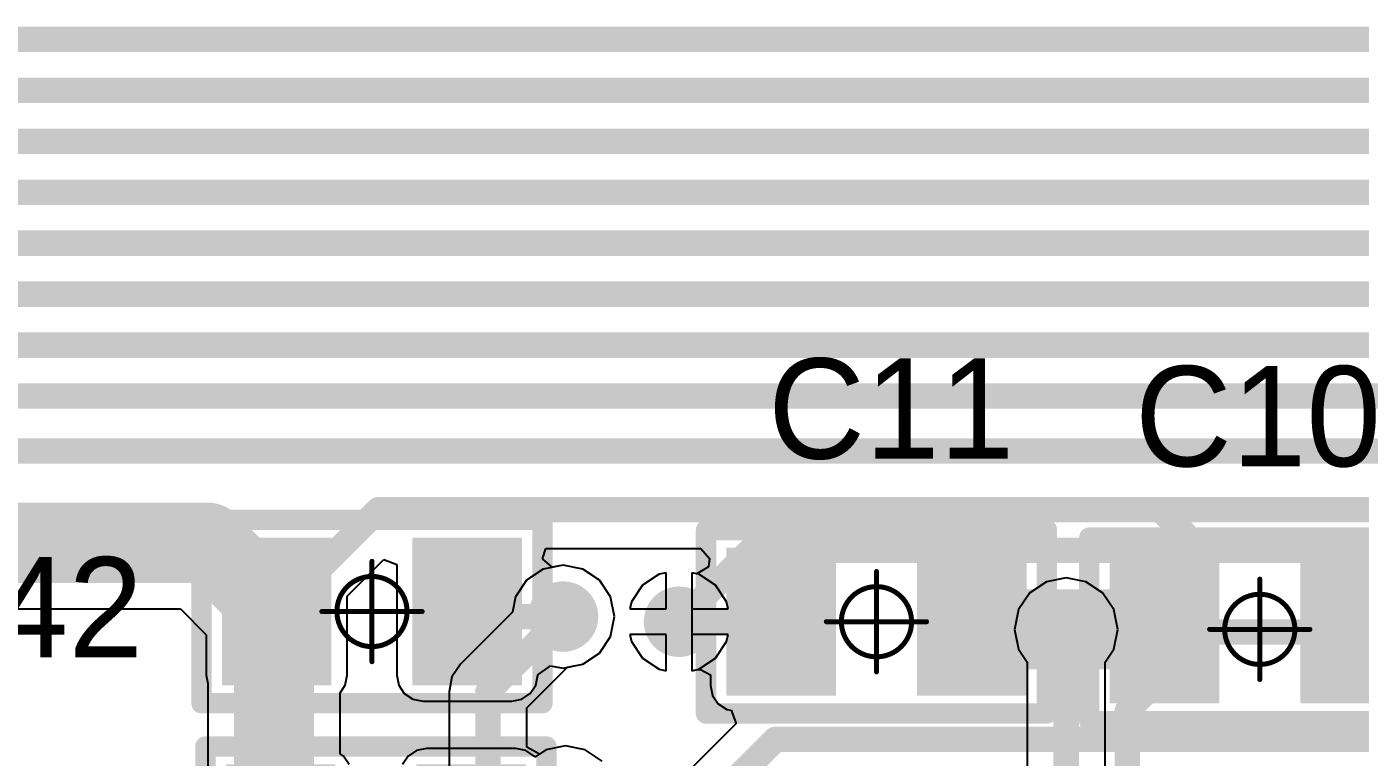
# Model space of a CAD drawing. Header units: millimetres. Extents: x 0.99 to 9.85, y 0.8 to 4.18.
# Drawn here: x 4.26 to 4.783, y 2.01 to 2.297 of the extents above; entities that cross this region are included whole.
import ezdxf

# ---------------------------------------------------------------- set-up
doc = ezdxf.new("R2010")
doc.units = ezdxf.units.MM
doc.header["$MEASUREMENT"] = 0
for name, color, linetype in [('BottomLayer', 5, 'Continuous'), ('BottomSolder', 6, 'Continuous'), ('Mechanical15', 56, 'Continuous'), ('MultiLayer', 9, 'Continuous'), ('TopLayer', 1, 'Continuous'), ('TopOverlay', 2, 'Continuous'), ('TopPaste', 8, 'Continuous'), ('TopSolder', 216, 'Continuous'), ('ViaHoleLayer', 16, 'Continuous')]:
    doc.layers.add(name, color=color, linetype=linetype)

# ---------------------------------------------------------------- blocks, each defined once
blk = doc.blocks.new('R_0805_L_9')
at = {"layer": 'Mechanical15', "const_width": 0.00197}
for points in [[(0, -0.01969), (0, 0.01969)], [(-0.01969, 0), (0.01969, 0)]]:
    blk.add_lwpolyline(points, dxfattribs=at)
at = {"layer": 'Mechanical15'}
for points, const_width in [([(-0.00049, 0.01969, 1), (0.00049, 0.01969, 1)], 0.000984), ([(0.01378, 0, 1), (-0.01378, 0, 1)], 0.00197), ([(-0.02018, 0, 1), (-0.01919, 0, 1)], 0.000984), ([(-0.01427, 0, 1), (-0.01329, 0, 1)], 0.000984), ([(0.01329, 0, 1), (0.01427, 0, 1)], 0.000984), ([(0.01919, 0, 1), (0.02018, 0, 1)], 0.000984), ([(-0.00049, -0.01969, 1), (0.00049, -0.01969, 1)], 0.000984)]:
    blk.add_lwpolyline(points, format="xyb", close=True, dxfattribs=dict(at, const_width=const_width))
at = {"layer": 'TopLayer'}
for points in [[(-0.0199, -0.025), (-0.0199, 0.025), (-0.0549, -0.025), (-0.0549, 0.025)], [(0.0549, -0.025), (0.0549, 0.025), (0.0199, -0.025), (0.0199, 0.025)]]:
    blk.add_solid(points, dxfattribs=at)
at = {"layer": 'TopOverlay', "const_width": 0.008}
for points in [[(-0.06693, 0.036), (0.06693, 0.036)], [(-0.06693, -0.036), (-0.06693, 0.036)], [(0.06693, -0.036), (0.06693, 0.036)], [(-0.06693, -0.036), (0.06693, -0.036)]]:
    blk.add_lwpolyline(points, dxfattribs=at)
at = {"layer": 'TopOverlay', "const_width": 0.004}
for points in [[(-0.06893, 0.036, 1), (-0.06493, 0.036, 1)], [(-0.06893, 0.036, 1), (-0.06493, 0.036, 1)], [(0.06493, 0.036, 1), (0.06893, 0.036, 1)], [(0.06493, 0.036, 1), (0.06893, 0.036, 1)], [(-0.06893, -0.036, 1), (-0.06493, -0.036, 1)], [(-0.06893, -0.036, 1), (-0.06493, -0.036, 1)], [(0.06493, -0.036, 1), (0.06893, -0.036, 1)], [(0.06493, -0.036, 1), (0.06893, -0.036, 1)]]:
    blk.add_lwpolyline(points, format="xyb", close=True, dxfattribs=at)
at = {"layer": 'TopPaste'}
for points in [[(-0.0199, -0.025), (-0.0199, 0.025), (-0.0549, -0.025), (-0.0549, 0.025)], [(0.0549, -0.025), (0.0549, 0.025), (0.0199, -0.025), (0.0199, 0.025)]]:
    blk.add_solid(points, dxfattribs=at)
at = {"layer": 'TopSolder'}
for points in [[(-0.0159, -0.029), (-0.0159, 0.029), (-0.0589, -0.029), (-0.0589, 0.029)], [(0.0589, -0.029), (0.0589, 0.029), (0.0159, -0.029), (0.0159, 0.029)]]:
    blk.add_solid(points, dxfattribs=at)
blk = doc.blocks.new('R_0805_L_10')
at = {"layer": 'Mechanical15', "const_width": 0.00197}
for points in [[(0, 0.01969), (0, -0.01969)], [(0.01969, 0), (-0.01969, 0)]]:
    blk.add_lwpolyline(points, dxfattribs=at)
at = {"layer": 'Mechanical15'}
for points, const_width in [([(-0.00049, 0.01969, 1), (0.00049, 0.01969, 1)], 0.000984), ([(0.01378, 0, 1), (-0.01378, 0, 1)], 0.00197), ([(-0.02018, 0, 1), (-0.01919, 0, 1)], 0.000984), ([(-0.01427, 0, 1), (-0.01329, 0, 1)], 0.000984), ([(0.01329, 0, 1), (0.01427, 0, 1)], 0.000984), ([(0.01919, 0, 1), (0.02018, 0, 1)], 0.000984), ([(-0.00049, -0.01969, 1), (0.00049, -0.01969, 1)], 0.000984)]:
    blk.add_lwpolyline(points, format="xyb", close=True, dxfattribs=dict(at, const_width=const_width))
at = {"layer": 'TopLayer'}
for points in [[(-0.0199, -0.025), (-0.0199, 0.025), (-0.0549, -0.025), (-0.0549, 0.025)], [(0.0549, -0.025), (0.0549, 0.025), (0.0199, -0.025), (0.0199, 0.025)]]:
    blk.add_solid(points, dxfattribs=at)
at = {"layer": 'TopOverlay', "const_width": 0.008}
for points in [[(0.06693, 0.036), (-0.06693, 0.036)], [(-0.06693, 0.036), (-0.06693, -0.036)], [(0.06693, 0.036), (0.06693, -0.036)], [(0.06693, -0.036), (-0.06693, -0.036)]]:
    blk.add_lwpolyline(points, dxfattribs=at)
at = {"layer": 'TopOverlay', "const_width": 0.004}
for points in [[(-0.06893, 0.036, 1), (-0.06493, 0.036, 1)], [(-0.06893, 0.036, 1), (-0.06493, 0.036, 1)], [(0.06493, 0.036, 1), (0.06893, 0.036, 1)], [(0.06493, 0.036, 1), (0.06893, 0.036, 1)], [(-0.06893, -0.036, 1), (-0.06493, -0.036, 1)], [(-0.06893, -0.036, 1), (-0.06493, -0.036, 1)], [(0.06493, -0.036, 1), (0.06893, -0.036, 1)], [(0.06493, -0.036, 1), (0.06893, -0.036, 1)]]:
    blk.add_lwpolyline(points, format="xyb", close=True, dxfattribs=at)
at = {"layer": 'TopPaste'}
for points in [[(-0.0199, -0.025), (-0.0199, 0.025), (-0.0549, -0.025), (-0.0549, 0.025)], [(0.0549, -0.025), (0.0549, 0.025), (0.0199, -0.025), (0.0199, 0.025)]]:
    blk.add_solid(points, dxfattribs=at)
at = {"layer": 'TopSolder'}
for points in [[(-0.0159, -0.029), (-0.0159, 0.029), (-0.0589, -0.029), (-0.0589, 0.029)], [(0.0589, -0.029), (0.0589, 0.029), (0.0159, -0.029), (0.0159, 0.029)]]:
    blk.add_solid(points, dxfattribs=at)
blk = doc.blocks.new('R_0805_L_55')
at = {"layer": 'Mechanical15', "const_width": 0.00197}
for points in [[(0, 0.01969), (0, -0.01969)], [(0.01969, 0), (-0.01969, 0)]]:
    blk.add_lwpolyline(points, dxfattribs=at)
at = {"layer": 'Mechanical15'}
for points, const_width in [([(-0.00049, 0.01969, 1), (0.00049, 0.01969, 1)], 0.000984), ([(0.01378, 0, 1), (-0.01378, 0, 1)], 0.00197), ([(-0.02018, 0, 1), (-0.01919, 0, 1)], 0.000984), ([(-0.01427, 0, 1), (-0.01329, 0, 1)], 0.000984), ([(0.01329, 0, 1), (0.01427, 0, 1)], 0.000984), ([(0.01919, 0, 1), (0.02018, 0, 1)], 0.000984), ([(-0.00049, -0.01969, 1), (0.00049, -0.01969, 1)], 0.000984)]:
    blk.add_lwpolyline(points, format="xyb", close=True, dxfattribs=dict(at, const_width=const_width))
at = {"layer": 'TopLayer'}
for points in [[(-0.0199, -0.025), (-0.0199, 0.025), (-0.0549, -0.025), (-0.0549, 0.025)], [(0.0549, -0.025), (0.0549, 0.025), (0.0199, -0.025), (0.0199, 0.025)]]:
    blk.add_solid(points, dxfattribs=at)
at = {"layer": 'TopOverlay', "const_width": 0.008}
for points in [[(0.06693, 0.036), (-0.06693, 0.036)], [(-0.06693, 0.036), (-0.06693, -0.036)], [(0.06693, 0.036), (0.06693, -0.036)], [(0.06693, -0.036), (-0.06693, -0.036)]]:
    blk.add_lwpolyline(points, dxfattribs=at)
at = {"layer": 'TopOverlay', "const_width": 0.004}
for points in [[(-0.06893, 0.036, 1), (-0.06493, 0.036, 1)], [(-0.06893, 0.036, 1), (-0.06493, 0.036, 1)], [(0.06493, 0.036, 1), (0.06893, 0.036, 1)], [(0.06493, 0.036, 1), (0.06893, 0.036, 1)], [(-0.06893, -0.036, 1), (-0.06493, -0.036, 1)], [(-0.06893, -0.036, 1), (-0.06493, -0.036, 1)], [(0.06493, -0.036, 1), (0.06893, -0.036, 1)], [(0.06493, -0.036, 1), (0.06893, -0.036, 1)]]:
    blk.add_lwpolyline(points, format="xyb", close=True, dxfattribs=at)
at = {"layer": 'TopPaste'}
for points in [[(-0.0199, -0.025), (-0.0199, 0.025), (-0.0549, -0.025), (-0.0549, 0.025)], [(0.0549, -0.025), (0.0549, 0.025), (0.0199, -0.025), (0.0199, 0.025)]]:
    blk.add_solid(points, dxfattribs=at)
at = {"layer": 'TopSolder'}
for points in [[(-0.0159, -0.029), (-0.0159, 0.029), (-0.0589, -0.029), (-0.0589, 0.029)], [(0.0589, -0.029), (0.0589, 0.029), (0.0159, -0.029), (0.0159, 0.029)]]:
    blk.add_solid(points, dxfattribs=at)
blk = doc.blocks.new('R_0805_L_56')
at = {"layer": 'Mechanical15', "const_width": 0.00197}
for points in [[(0, 0.01969), (0, -0.01969)], [(0.01969, 0), (-0.01969, 0)]]:
    blk.add_lwpolyline(points, dxfattribs=at)
at = {"layer": 'Mechanical15'}
for points, const_width in [([(-0.00049, 0.01969, 1), (0.00049, 0.01969, 1)], 0.000984), ([(0.01378, 0, 1), (-0.01378, 0, 1)], 0.00197), ([(-0.02018, 0, 1), (-0.01919, 0, 1)], 0.000984), ([(-0.01427, 0, 1), (-0.01329, 0, 1)], 0.000984), ([(0.01329, 0, 1), (0.01427, 0, 1)], 0.000984), ([(0.01919, 0, 1), (0.02018, 0, 1)], 0.000984), ([(-0.00049, -0.01969, 1), (0.00049, -0.01969, 1)], 0.000984)]:
    blk.add_lwpolyline(points, format="xyb", close=True, dxfattribs=dict(at, const_width=const_width))
at = {"layer": 'TopLayer'}
for points in [[(-0.0199, -0.025), (-0.0199, 0.025), (-0.0549, -0.025), (-0.0549, 0.025)], [(0.0549, -0.025), (0.0549, 0.025), (0.0199, -0.025), (0.0199, 0.025)]]:
    blk.add_solid(points, dxfattribs=at)
at = {"layer": 'TopOverlay', "const_width": 0.008}
for points in [[(0.06693, 0.036), (-0.06693, 0.036)], [(-0.06693, 0.036), (-0.06693, -0.036)], [(0.06693, 0.036), (0.06693, -0.036)], [(0.06693, -0.036), (-0.06693, -0.036)]]:
    blk.add_lwpolyline(points, dxfattribs=at)
at = {"layer": 'TopOverlay', "const_width": 0.004}
for points in [[(-0.06893, 0.036, 1), (-0.06493, 0.036, 1)], [(-0.06893, 0.036, 1), (-0.06493, 0.036, 1)], [(0.06493, 0.036, 1), (0.06893, 0.036, 1)], [(0.06493, 0.036, 1), (0.06893, 0.036, 1)], [(-0.06893, -0.036, 1), (-0.06493, -0.036, 1)], [(-0.06893, -0.036, 1), (-0.06493, -0.036, 1)], [(0.06493, -0.036, 1), (0.06893, -0.036, 1)], [(0.06493, -0.036, 1), (0.06893, -0.036, 1)]]:
    blk.add_lwpolyline(points, format="xyb", close=True, dxfattribs=at)
at = {"layer": 'TopPaste'}
for points in [[(-0.0199, -0.025), (-0.0199, 0.025), (-0.0549, -0.025), (-0.0549, 0.025)], [(0.0549, -0.025), (0.0549, 0.025), (0.0199, -0.025), (0.0199, 0.025)]]:
    blk.add_solid(points, dxfattribs=at)
at = {"layer": 'TopSolder'}
for points in [[(-0.0159, -0.029), (-0.0159, 0.029), (-0.0589, -0.029), (-0.0589, 0.029)], [(0.0589, -0.029), (0.0589, 0.029), (0.0159, -0.029), (0.0159, 0.029)]]:
    blk.add_solid(points, dxfattribs=at)

msp = doc.modelspace()

# ---------------------------------------------------------------- linework, layer by layer
at = {"layer": 'BottomLayer'}
for p, q in [((4.47047, 2.08523), (4.46273, 2.08369)), ((4.47821, 2.08369), (4.47047, 2.08523)), ((4.45617, 2.07931), (4.45178, 2.07274)), ((4.46273, 2.08369), (4.45617, 2.07931)), ((4.48478, 2.07931), (4.47821, 2.08369)), ((4.48916, 2.07274), (4.48478, 2.07931)), ((4.50826, 2.08169), (4.50169, 2.07731)), ((4.511, 2.08224), (4.50826, 2.08169)), ((4.511, 2.068), (4.511, 2.08224)), ((4.52374, 2.08169), (4.521, 2.08224)), ((4.521, 2.08224), (4.521, 2.068)), ((4.53031, 2.07731), (4.52374, 2.08169)), ((4.66026, 2.07869), (4.65369, 2.07431)), ((4.668, 2.08023), (4.66026, 2.07869)), ((4.67574, 2.07869), (4.668, 2.08023)), ((4.68231, 2.07431), (4.67574, 2.07869)), ((4.50169, 2.07731), (4.49731, 2.07074)), ((4.53469, 2.07074), (4.53031, 2.07731)), ((4.65369, 2.07431), (4.64931, 2.06774)), ((4.68669, 2.06774), (4.68231, 2.07431)), ((4.45178, 2.07274), (4.45059, 2.06674)), ((4.4907, 2.065), (4.48916, 2.07274)), ((4.49731, 2.07074), (4.49676, 2.068)), ((4.53524, 2.068), (4.53469, 2.07074)), ((4.45059, 2.06674), (4.43019, 2.04634)), ((4.48916, 2.05726), (4.4907, 2.065)), ((4.49676, 2.068), (4.511, 2.068)), ((4.521, 2.068), (4.53524, 2.068)), ((4.64931, 2.06774), (4.64777, 2.06)), ((4.68823, 2.06), (4.68669, 2.06774)), ((4.511, 2.058), (4.49676, 2.058)), ((4.49676, 2.058), (4.49731, 2.05526)), ((4.511, 2.04376), (4.511, 2.058)), ((4.53524, 2.058), (4.521, 2.058)), ((4.521, 2.058), (4.521, 2.04376)), ((4.53469, 2.05526), (4.53524, 2.058)), ((4.64777, 2.06), (4.64931, 2.05226)), ((4.68669, 2.05226), (4.68823, 2.06)), ((4.48478, 2.05069), (4.48916, 2.05726)), ((4.49731, 2.05526), (4.50169, 2.04869)), ((4.53031, 2.04869), (4.53469, 2.05526)), ((4.47821, 2.04631), (4.48478, 2.05069)), ((4.50169, 2.04869), (4.50826, 2.04431)), ((4.52374, 2.04431), (4.53031, 2.04869)), ((4.64931, 2.05226), (4.65271, 2.04717)), ((4.65271, 2.04717), (4.65271, 1.90547)), ((4.68329, 2.04717), (4.68669, 2.05226)), ((4.68329, 1.9096), (4.68329, 2.04717)), ((4.43019, 2.04634), (4.42687, 2.04138)), ((4.45629, 2.02919), (4.47222, 2.04512)), ((4.47222, 2.04512), (4.47821, 2.04631)), ((4.50826, 2.04431), (4.511, 2.04376)), ((4.521, 2.04376), (4.52374, 2.04431)), ((4.42687, 2.04138), (4.42571, 2.03553)), ((4.42571, 2.03553), (4.42571, 1.98934)), ((4.45629, 2.01374), (4.45629, 2.02919)), ((4.46129, 2.01106), (4.45629, 2.01374)), ((4.46373, 2.01269), (4.46129, 2.01106)), ((4.47147, 2.01423), (4.46373, 2.01269)), ((4.47921, 2.01269), (4.47147, 2.01423)), ((4.4843, 2.00929), (4.47921, 2.01269))]:
    msp.add_line(p, q, dxfattribs=at)
at = {"layer": 'BottomLayer', "const_width": 0.01}
for points in [[(4.516, 2.063), (4.544, 2.091)], [(4.544, 2.091), (4.79, 2.091)], [(4.441, 2.03553), (4.47047, 2.065)], [(4.668, 1.89874), (4.668, 2.06)], [(4.692, 2.028), (4.723, 2.059)], [(4.723, 2.059), (4.822, 2.059)], [(4.441, 1.98934), (4.441, 2.03553)], [(4.692, 1.886), (4.692, 2.028)]]:
    msp.add_lwpolyline(points, dxfattribs=at)
at = {"layer": 'BottomLayer'}
for points, const_width in [([(4.5415, 2.091, 1), (4.5465, 2.091, 1)], 0.005), ([(4.5415, 2.091, 1), (4.5465, 2.091, 1)], 0.005), ([(4.46555, 2.065, 1), (4.47539, 2.065, 1)], 0.00984), ([(4.46797, 2.065, 1), (4.47297, 2.065, 1)], 0.005), ([(4.51108, 2.063, 1), (4.52092, 2.063, 1)], 0.00984), ([(4.66308, 2.06, 1), (4.67292, 2.06, 1)], 0.00984), ([(4.5135, 2.063, 1), (4.5185, 2.063, 1)], 0.005), ([(4.6655, 2.06, 1), (4.6705, 2.06, 1)], 0.005), ([(4.7205, 2.059, 1), (4.7255, 2.059, 1)], 0.005), ([(4.7205, 2.059, 1), (4.7255, 2.059, 1)], 0.005), ([(4.4385, 2.03553, 1), (4.4435, 2.03553, 1)], 0.005), ([(4.4385, 2.03553, 1), (4.4435, 2.03553, 1)], 0.005), ([(4.6895, 2.028, 1), (4.6945, 2.028, 1)], 0.005), ([(4.6895, 2.028, 1), (4.6945, 2.028, 1)], 0.005)]:
    msp.add_lwpolyline(points, format="xyb", close=True, dxfattribs=dict(at, const_width=const_width))
at = {"layer": 'BottomSolder', "const_width": 0.01384}
for points in [[(4.46355, 2.065, 1), (4.47739, 2.065, 1)], [(4.50908, 2.063, 1), (4.52292, 2.063, 1)], [(4.66108, 2.06, 1), (4.67492, 2.06, 1)]]:
    msp.add_lwpolyline(points, format="xyb", close=True, dxfattribs=at)
at = {"layer": 'MultiLayer', "const_width": 0.00984}
for points in [[(4.46555, 2.065, 1), (4.47539, 2.065, 1)], [(4.51108, 2.063, 1), (4.52092, 2.063, 1)], [(4.66308, 2.06, 1), (4.67292, 2.06, 1)]]:
    msp.add_lwpolyline(points, format="xyb", close=True, dxfattribs=at)
at = {"layer": 'TopLayer'}
for p, q in [((4.46244, 2.08772), (4.46371, 2.09171)), ((4.46371, 2.09171), (4.52459, 2.09171)), ((4.52459, 2.09171), (4.52797, 2.08778)), ((4.38577, 2.07307), (4.40018, 2.08748)), ((4.40018, 2.08748), (4.40518, 2.08541)), ((4.40518, 2.08541), (4.40518, 2.042)), ((4.4662, 2.08438), (4.46244, 2.08772)), ((4.47047, 2.08523), (4.4662, 2.08438)), ((4.47821, 2.08369), (4.47047, 2.08523)), ((4.52756, 2.08455), (4.52303, 2.08183)), ((4.52797, 2.08778), (4.52756, 2.08455)), ((4.48478, 2.07931), (4.47821, 2.08369)), ((4.48916, 2.07274), (4.48478, 2.07931)), ((4.50826, 2.08169), (4.50169, 2.07731)), ((4.511, 2.08224), (4.50826, 2.08169)), ((4.511, 2.068), (4.511, 2.08224)), ((4.52303, 2.08183), (4.521, 2.08224)), ((4.521, 2.08224), (4.521, 2.063)), ((4.50169, 2.07731), (4.49731, 2.07074)), ((4.38577, 2.042), (4.38577, 2.07307)), ((4.4907, 2.065), (4.48916, 2.07274)), ((4.49731, 2.07074), (4.49676, 2.068)), ((3.90276, 2.06803), (4.32024, 2.06803)), ((4.32024, 2.06803), (4.33038, 2.05789)), ((4.48916, 2.05726), (4.4907, 2.065)), ((4.49676, 2.068), (4.511, 2.068)), ((4.521, 2.063), (4.521, 2.04376)), ((4.33038, 2.05789), (4.33038, 2.042)), ((4.511, 2.058), (4.49676, 2.058)), ((4.49676, 2.058), (4.49731, 2.05526)), ((4.511, 2.04376), (4.511, 2.058)), ((4.48478, 2.05069), (4.48916, 2.05726)), ((4.49731, 2.05526), (4.50169, 2.04869)), ((4.47821, 2.04631), (4.48478, 2.05069)), ((4.50169, 2.04869), (4.50826, 2.04431)), ((4.33038, 2.042), (4.33103, 2.03873)), ((4.38499, 2.0381), (4.38577, 2.042)), ((4.40518, 2.042), (4.40596, 2.0381)), ((4.4598, 2.0381), (4.46057, 2.042)), ((4.46057, 2.04219), (4.46557, 2.04574)), ((4.46057, 2.042), (4.46057, 2.04219)), ((4.46557, 2.04574), (4.47047, 2.04477)), ((4.47047, 2.04477), (4.47821, 2.04631)), ((4.50826, 2.04431), (4.511, 2.04376)), ((4.521, 2.04376), (4.52343, 2.04425)), ((4.52343, 2.04425), (4.5245, 2.04424)), ((4.5245, 2.04424), (4.52843, 2.04214)), ((4.52843, 2.04214), (4.52843, 2.038)), ((4.33103, 2.03873), (4.33103, 2.006)), ((4.38297, 2.03507), (4.38499, 2.0381)), ((4.40596, 2.0381), (4.40817, 2.03479)), ((4.45759, 2.03479), (4.4598, 2.0381)), ((4.52843, 2.038), (4.52921, 2.0341)), ((4.38297, 2.01111), (4.38297, 2.03507)), ((4.40817, 2.03479), (4.41148, 2.03258)), ((4.41148, 2.03258), (4.41538, 2.03181)), ((4.41538, 2.03181), (4.45038, 2.03181)), ((4.45038, 2.03181), (4.45428, 2.03258)), ((4.45428, 2.03258), (4.45759, 2.03479)), ((4.52921, 2.0341), (4.53142, 2.03079)), ((4.53142, 2.03079), (4.53473, 2.02858)), ((4.53473, 2.02858), (4.53653, 2.02823)), ((4.53653, 2.02823), (4.53833, 2.02331)), ((4.53831, 2.02294), (4.47819, 1.96281)), ((4.53833, 2.02331), (4.53831, 2.02294)), ((4.38431, 2.01021), (4.38297, 2.01111)), ((4.413, 2.01242), (4.4097, 2.01021)), ((4.4169, 2.0132), (4.413, 2.01242)), ((4.4519, 2.0132), (4.4169, 2.0132)), ((4.45581, 2.01242), (4.4519, 2.0132)), ((4.45911, 2.01021), (4.45581, 2.01242)), ((4.46373, 2.01269), (4.45939, 2.00979)), ((4.47147, 2.01423), (4.46373, 2.01269)), ((4.47921, 2.01269), (4.47147, 2.01423)), ((4.48578, 2.00831), (4.47921, 2.01269)), ((4.38652, 2.00691), (4.38431, 2.01021)), ((4.4097, 2.01021), (4.40749, 2.00691)), ((4.45939, 2.00979), (4.45911, 2.01021))]:
    msp.add_line(p, q, dxfattribs=at)
for points, const_width in [([(3.43358, 2.29156), (5.25344, 2.29156)], 0.01), ([(3.42529, 2.27156), (5.23544, 2.27156)], 0.01), ([(3.41701, 2.25156), (5.22716, 2.25156)], 0.01), ([(3.40873, 2.23156), (5.21887, 2.23156)], 0.01), ([(3.40044, 2.21156), (5.20244, 2.21156)], 0.01), ([(3.39144, 2.19156), (5.18944, 2.19156)], 0.01), ([(3.38201, 2.17156), (5.17944, 2.17156)], 0.01), ([(3.37372, 2.15156), (5.17116, 2.15156)], 0.01), ([(3.367, 2.13), (5.164, 2.13)], 0.01), ([(4.35807, 2.067), (4.39807, 2.107)], 0.01), ([(4.39807, 2.107), (5.03, 2.107)], 0.01), ([(4.70644, 2.10556), (4.71447, 2.09753)], 0.01), ([(3.892, 2.094), (4.331, 2.094)], 0.0315), ([(4.331, 2.094), (4.357, 2.068)], 0.0315), ([(4.71447, 2.06), (4.71447, 2.09753)], 0.01), ([(4.357, 2.006), (4.357, 2.068)], 0.0315), ([(4.63093, 2.063), (4.63394, 2.06)], 0.0315), ([(4.63394, 2.06), (4.7066, 2.06)], 0.0315), ([(4.423, 2.065), (4.47047, 2.065)], 0.01), ([(4.516, 2.063), (4.56347, 2.063)], 0.01), ([(4.62306, 2.063), (4.63093, 2.063)], 0.01), ([(4.7066, 2.06), (4.71447, 2.06)], 0.01), ([(4.77453, 2.059), (4.822, 2.059)], 0.01), ([(4.489, 1.952), (4.55384, 2.01684)], 0.01), ([(4.55384, 2.01684), (5.24844, 2.01684)], 0.01)]:
    msp.add_lwpolyline(points, dxfattribs=dict(at, const_width=const_width))
for points, const_width in [([(4.39557, 2.107, 1), (4.40057, 2.107, 1)], 0.005), ([(4.39557, 2.107, 1), (4.40057, 2.107, 1)], 0.005), ([(4.70394, 2.10556, 1), (4.70894, 2.10556, 1)], 0.005), ([(4.32313, 2.094, 1), (4.33887, 2.094, 1)], 0.01575), ([(4.32313, 2.094, 1), (4.33887, 2.094, 1)], 0.01575), ([(4.71197, 2.09753, 1), (4.71697, 2.09753, 1)], 0.005), ([(4.71197, 2.09753, 1), (4.71697, 2.09753, 1)], 0.005), ([(4.34913, 2.068, 1), (4.36487, 2.068, 1)], 0.01575), ([(4.34913, 2.068, 1), (4.36487, 2.068, 1)], 0.01575), ([(4.62306, 2.063, 1), (4.63881, 2.063, 1)], 0.01575), ([(4.46555, 2.065, 1), (4.47539, 2.065, 1)], 0.00984), ([(4.62606, 2.06, 1), (4.64181, 2.06, 1)], 0.01575), ([(4.62606, 2.06, 1), (4.64181, 2.06, 1)], 0.01575), ([(4.69872, 2.06, 1), (4.71447, 2.06, 1)], 0.01575), ([(4.35557, 2.067, 1), (4.36057, 2.067, 1)], 0.005), ([(4.4205, 2.065, 1), (4.4255, 2.065, 1)], 0.005), ([(4.46797, 2.065, 1), (4.47297, 2.065, 1)], 0.005), ([(4.51108, 2.063, 1), (4.52092, 2.063, 1)], 0.00984), ([(4.66308, 2.06, 1), (4.67292, 2.06, 1)], 0.00984), ([(4.5135, 2.063, 1), (4.5185, 2.063, 1)], 0.005), ([(4.56097, 2.063, 1), (4.56597, 2.063, 1)], 0.005), ([(4.62056, 2.063, 1), (4.62556, 2.063, 1)], 0.005), ([(4.62843, 2.063, 1), (4.63343, 2.063, 1)], 0.005), ([(4.7041, 2.06, 1), (4.7091, 2.06, 1)], 0.005), ([(4.71197, 2.06, 1), (4.71697, 2.06, 1)], 0.005), ([(4.71197, 2.06, 1), (4.71697, 2.06, 1)], 0.005), ([(4.77203, 2.059, 1), (4.77703, 2.059, 1)], 0.005), ([(4.34913, 2.006, 1), (4.36487, 2.006, 1)], 0.01575), ([(4.55134, 2.01684, 1), (4.55634, 2.01684, 1)], 0.005), ([(4.55134, 2.01684, 1), (4.55634, 2.01684, 1)], 0.005)]:
    msp.add_lwpolyline(points, format="xyb", close=True, dxfattribs=dict(at, const_width=const_width))
at = {"layer": 'TopSolder', "const_width": 0.01384}
for points in [[(4.46355, 2.065, 1), (4.47739, 2.065, 1)], [(4.50908, 2.063, 1), (4.52292, 2.063, 1)], [(4.66108, 2.06, 1), (4.67492, 2.06, 1)]]:
    msp.add_lwpolyline(points, format="xyb", close=True, dxfattribs=at)
at = {"layer": 'ViaHoleLayer', "const_width": 0.00492}
for points in [[(4.46801, 2.065, 1), (4.47293, 2.065, 1)], [(4.51354, 2.063, 1), (4.51846, 2.063, 1)], [(4.66554, 2.06, 1), (4.67046, 2.06, 1)]]:
    msp.add_lwpolyline(points, format="xyb", close=True, dxfattribs=at)

# ---------------------------------------------------------------- block references
at = {"rotation": 180}
for name, p in [('R_0805_L_55', (4.39547, 2.067)), ('R_0805_L_10', (4.59353, 2.063)), ('R_0805_L_56', (4.397, 1.978))]:
    msp.add_blockref(name, p, dxfattribs=at)
msp.add_blockref('R_0805_L_9', (4.744, 2.06))

# ---------------------------------------------------------------- texts
at = {"layer": 'TopOverlay'}
for s, p in [('C11', (4.551, 2.127)), ('C10', (4.695, 2.124)), ('R42', (4.209, 2.049))]:
    msp.add_text(s, height=0.03937, dxfattribs=at).set_placement(p)

doc.saveas('drawing.dxf')
